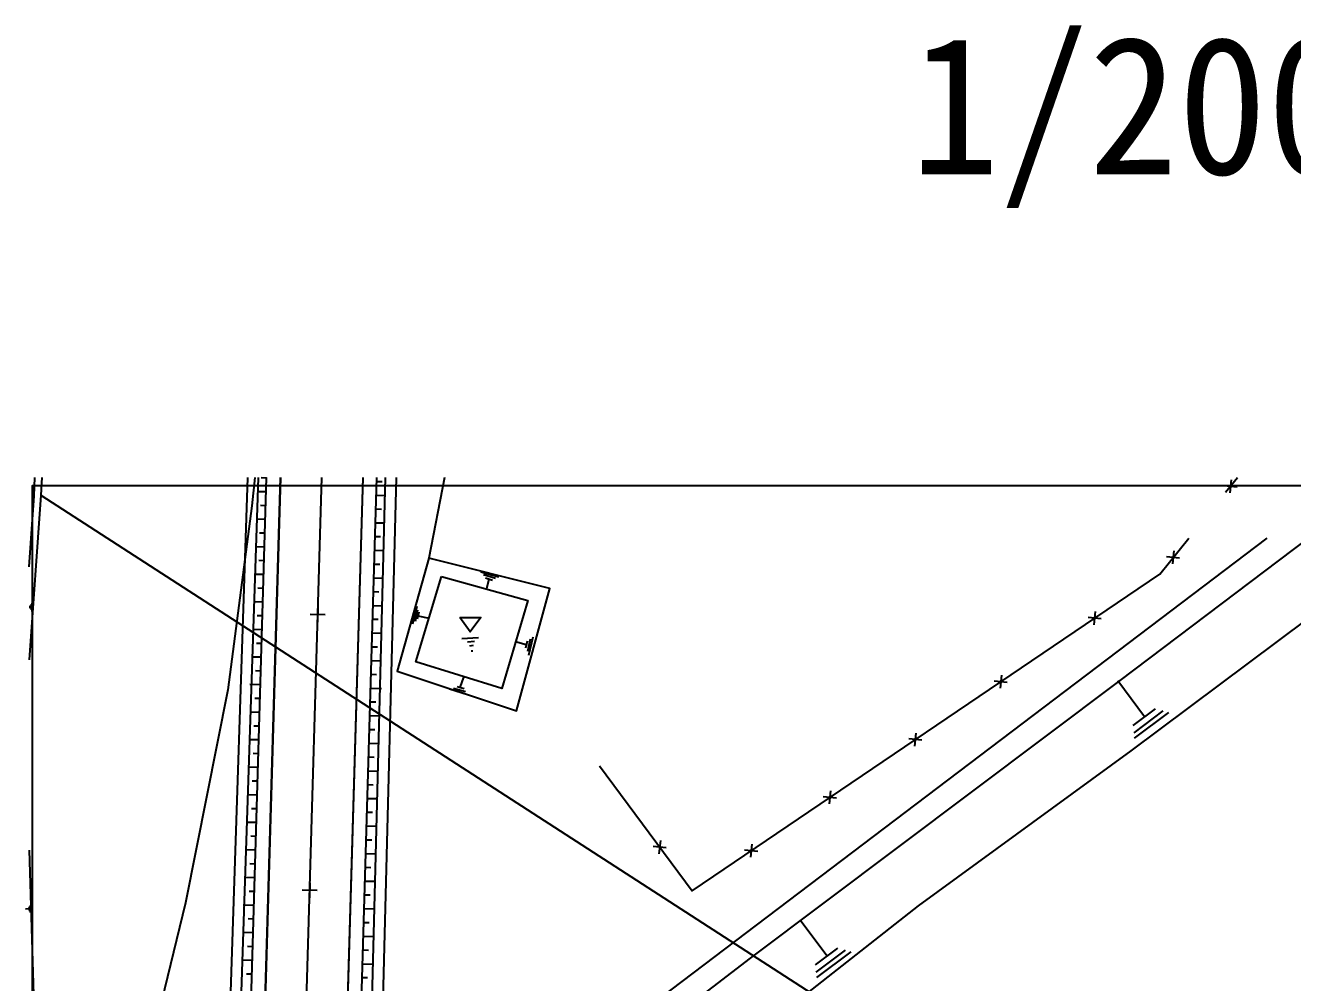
# Model space of a CAD drawing. Extents: x -230 to 359, y 103089 to 103233.
# Drawn here: x 199.5 to 291.4, y 103164 to 103233.4 of the extents above; entities that cross this region are included whole.
import ezdxf
from ezdxf.enums import TextEntityAlignment as Align

# ---------------------------------------------------------------- set-up
doc = ezdxf.new("R2010")
doc.units = 0
doc.header["$MEASUREMENT"] = 0
for name, color, linetype in [('TX-PAPR', 2, 'CONTINUOUS'), ('TZ-BASE', 253, 'CONTINUOUS'), ('TZ-TEX2', 3, 'CONTINUOUS')]:
    doc.layers.add(name, color=color, linetype=linetype)
doc.styles.get("Standard").update_dxf_attribs({"font": 'GulimChe.ttf'})

msp = doc.modelspace()

# ---------------------------------------------------------------- linework, layer by layer
at = {"layer": 'TX-PAPR'}
msp.add_lwpolyline([(200, 103096.8), (359.2, 103096.8), (359.2, 103200), (200, 103200)], close=True, dxfattribs=at)
msp.add_lwpolyline([(200.631, 103199.326), (359.2, 103096.8)], dxfattribs=at)
at = {"layer": 'TZ-BASE'}
for p, q in [((213.849, 103146.118), (215.642, 103200.6)), ((214.652, 103146.898), (216.419, 103200.6)), ((215.455, 103147.678), (217.008, 103200.6)), ((216.485, 103148.678), (218.008, 103200.6)), ((219.574, 103151.677), (221.009, 103200.6)), ((222.781, 103158.693), (224.011, 103200.6)), ((223.793, 103159.095), (225.011, 103200.6)), ((224.584, 103159.366), (225.636, 103200.6)), ((225.374, 103159.636), (226.419, 103200.6)), ((220.147, 103171.214), (220.115, 103170.123)), ((220.677, 103170.652), (219.586, 103170.684))]:
    msp.add_line(p, q, dxfattribs=at)
at = {"layer": 'TZ-BASE', "ltscale": 2}
for p, q in [((221.263, 103190.644), (220.172, 103190.676)), ((220.734, 103191.205), (220.702, 103190.114))]:
    msp.add_line(p, q, dxfattribs=at)
at = {"layer": 'TZ-BASE'}
for points in [[(216.151, 103200.6), (215.939, 103198.558), (214.204, 103185.2), (211.134, 103169.76), (207.017, 103152.852), (201.19, 103135.874), (199.8, 103135.958)], [(200.719, 103200.6), (200.631, 103199.326), (199.8, 103187.368)], [(199.8, 103194.113), (200.153, 103199.282), (200.213, 103200.6)], [(218.008, 103200.6), (216.485, 103148.678), (247.816, 103148.678), (247.821, 103154.678), (226.796, 103154.678), (222.781, 103158.693), (224.011, 103200.6)], [(229.907, 103200.6), (228.767, 103194.746), (226.486, 103186.549), (235.143, 103183.678), (237.56, 103192.557), (228.767, 103194.746)], [(286.558, 103199.529), (287.423, 103200.6)], [(287.381, 103199.91), (286.431, 103200.009)], [(286.955, 103200.434), (286.857, 103199.485)], [(336.733, 103157.723), (326.933, 103133.177), (310.575, 103132.348), (290.056, 103133.959), (284.435, 103135.186), (267.322, 103133.773), (255.437, 103133.098), (250.994, 103132.894), (232.589, 103132.268), (221.552, 103131.871), (215.346, 103134.008), (214.941, 103135.853), (222.97, 103147.703), (225.982, 103148.925), (234.826, 103152.466), (252.107, 103165.751), (278.915, 103185.886), (292.563, 103196.215)], [(225.982, 103148.925), (225.279, 103150.77), (234.076, 103154.124), (289.561, 103196.215)], [(241.147, 103179.681), (247.859, 103170.626), (281.777, 103193.605), (283.884, 103196.215)], [(282.797, 103195.282), (282.698, 103194.333)], [(283.222, 103194.758), (282.272, 103194.857)], [(229.703, 103193.415), (235.943, 103191.68), (234.073, 103185.293), (227.831, 103187.223), (229.703, 103193.415)], [(233.852, 103193.374), (232.536, 103193.744)], [(233.614, 103193.272), (232.743, 103193.536)], [(233.394, 103193.134), (232.889, 103193.293)], [(233.12, 103193.22), (232.927, 103192.443)], [(199.933, 103191.408), (199.929, 103191.006)], [(199.991, 103191.501), (199.98, 103190.897)], [(306.776, 103135.309), (305.111, 103144.727), (308.589, 103187.509), (309.381, 103191.238), (294.598, 103191.919), (279.678, 103180.789), (264.268, 103169.54), (236.802, 103147.942), (228.231, 103144.891), (220.284, 103137.397), (220.481, 103137.055), (220.906, 103136.956), (245.358, 103139.69), (270.317, 103140.972), (285.571, 103140.058), (306.776, 103135.309)], [(199.868, 103191.193), (199.8, 103191.195)], [(199.872, 103191.332), (199.865, 103191.099)], [(227.9, 103191.252), (227.59, 103189.969)], [(227.961, 103190.975), (227.771, 103190.162)], [(228.041, 103190.828), (227.932, 103190.332)], [(227.986, 103190.58), (228.794, 103190.411)], [(277.101, 103190.879), (277.002, 103189.929)], [(231.022, 103190.45), (232.554, 103190.451), (231.766, 103189.4), (231.022, 103190.45)], [(277.526, 103190.355), (276.577, 103190.453)], [(231.156, 103188.938), (232.364, 103188.99)], [(231.573, 103188.68), (232.09, 103188.739)], [(235.836, 103188.464), (235.062, 103188.673)], [(235.894, 103188.745), (235.787, 103188.226)], [(236.121, 103188.87), (235.929, 103187.98)], [(236.326, 103189.029), (236.01, 103187.699)], [(231.74, 103188.398), (232.008, 103188.435)], [(231.834, 103188.043), (231.964, 103188.029)], [(231.052, 103185.362), (231.312, 103186.12)], [(270.296, 103186.269), (270.198, 103185.319)], [(231.583, 103184.836), (230.277, 103185.24)], [(231.438, 103185.05), (230.563, 103185.301)], [(231.328, 103185.286), (230.818, 103185.427)], [(270.722, 103185.745), (269.772, 103185.843)], [(280.67, 103183.255), (278.744, 103185.846)], [(281.441, 103183.834), (279.821, 103182.618)], [(282.003, 103183.67), (279.887, 103182.081)], [(282.407, 103183.551), (279.935, 103181.695)], [(264.526, 103181.547), (263.576, 103181.645)], [(264.1, 103182.071), (264.001, 103181.121)], [(257.903, 103177.873), (257.805, 103176.923)], [(258.329, 103177.349), (257.379, 103177.447)], [(245.562, 103174.267), (245.463, 103173.317)], [(252.199, 103174.008), (252.101, 103173.059)], [(199.8, 103173.57), (200.258, 103158.246), (200.815, 103143.666), (199.8, 103138.649)], [(245.987, 103173.743), (245.037, 103173.841)], [(252.625, 103173.484), (251.675, 103173.583)], [(199.777, 103169.407), (199.782, 103169.223)], [(199.812, 103169.481), (199.825, 103169.16)], [(199.856, 103169.567), (199.875, 103169.056)], [(199.78, 103169.317), (199.513, 103169.293)], [(257.629, 103165.898), (255.703, 103168.489)], [(258.4, 103166.477), (256.78, 103165.26)], [(258.962, 103166.312), (256.846, 103164.724)], [(259.365, 103166.194), (256.893, 103164.338)]]:
    msp.add_lwpolyline(points, dxfattribs=at)
at = {"layer": 'TZ-BASE', "flags": 128}
for points in [[(217.006, 103200.558), (216.617, 103200.571)], [(225.003, 103200.323), (225.393, 103200.314)], [(216.977, 103199.558), (216.348, 103199.577)], [(224.974, 103199.324), (225.603, 103199.305)], [(216.948, 103198.559), (216.558, 103198.572)], [(224.944, 103198.324), (225.334, 103198.315)], [(216.918, 103197.559), (216.281, 103197.578)], [(224.915, 103197.325), (225.552, 103197.306)], [(216.889, 103196.56), (216.499, 103196.573)], [(224.886, 103196.325), (225.276, 103196.315)], [(216.86, 103195.56), (216.215, 103195.579)], [(224.856, 103195.326), (225.501, 103195.307)], [(216.83, 103194.561), (216.441, 103194.574)], [(224.827, 103194.326), (225.217, 103194.316)], [(216.801, 103193.561), (216.149, 103193.58)], [(224.798, 103193.326), (225.45, 103193.307)], [(216.772, 103192.561), (216.382, 103192.575)], [(224.768, 103192.327), (225.158, 103192.317)], [(216.742, 103191.562), (216.083, 103191.581)], [(216.713, 103190.562), (216.323, 103190.575)], [(224.739, 103191.327), (225.399, 103191.308)], [(216.684, 103189.563), (216.016, 103189.582)], [(224.71, 103190.328), (225.1, 103190.318)], [(224.68, 103189.328), (225.348, 103189.309)], [(216.654, 103188.563), (216.265, 103188.576)], [(224.651, 103188.329), (225.041, 103188.319)], [(216.625, 103187.564), (215.95, 103187.583)], [(224.622, 103187.329), (225.297, 103187.309)], [(216.596, 103186.564), (216.206, 103186.577)], [(224.592, 103186.329), (224.982, 103186.32)], [(216.567, 103185.564), (215.787, 103185.587)], [(224.563, 103185.33), (225.343, 103185.307)], [(216.537, 103184.565), (216.147, 103184.578)], [(224.534, 103184.33), (224.924, 103184.321)], [(216.508, 103183.565), (215.818, 103183.586)], [(224.504, 103183.331), (225.195, 103183.311)], [(216.479, 103182.566), (216.089, 103182.579)], [(224.475, 103182.331), (224.865, 103182.321)], [(216.449, 103181.566), (215.751, 103181.587)], [(224.446, 103181.332), (225.144, 103181.311)], [(216.42, 103180.567), (216.03, 103180.58)], [(216.391, 103179.567), (215.685, 103179.588)], [(224.416, 103180.332), (224.806, 103180.322)], [(216.361, 103178.567), (215.971, 103178.581)], [(224.387, 103179.332), (225.093, 103179.312)], [(224.358, 103178.333), (224.748, 103178.323)], [(216.332, 103177.568), (215.619, 103177.589)], [(224.329, 103177.333), (225.042, 103177.312)], [(216.303, 103176.568), (215.913, 103176.582)], [(224.299, 103176.334), (224.689, 103176.324)], [(216.273, 103175.569), (215.552, 103175.59)], [(224.27, 103175.334), (224.991, 103175.313)], [(216.244, 103174.569), (215.854, 103174.582)], [(224.241, 103174.335), (224.63, 103174.325)], [(216.215, 103173.57), (215.486, 103173.591)], [(224.211, 103173.335), (224.94, 103173.314)], [(216.185, 103172.57), (215.796, 103172.583)], [(224.182, 103172.335), (224.572, 103172.326)], [(216.156, 103171.57), (215.42, 103171.592)], [(224.153, 103171.336), (224.889, 103171.314)], [(216.127, 103170.571), (215.737, 103170.584)], [(224.123, 103170.336), (224.513, 103170.327)], [(216.097, 103169.571), (215.318, 103169.594)], [(224.094, 103169.337), (224.874, 103169.314)], [(216.068, 103168.572), (215.678, 103168.585)], [(216.039, 103167.572), (215.259, 103167.595)], [(224.065, 103168.337), (224.454, 103168.328)], [(216.009, 103166.573), (215.62, 103166.586)], [(224.035, 103167.338), (224.815, 103167.315)], [(224.006, 103166.338), (224.396, 103166.328)], [(215.98, 103165.573), (215.2, 103165.596)], [(223.977, 103165.338), (224.756, 103165.316)], [(215.951, 103164.573), (215.561, 103164.587)], [(223.947, 103164.339), (224.337, 103164.329)]]:
    msp.add_lwpolyline(points, dxfattribs=at)

# ---------------------------------------------------------------- texts
at = {"layer": 'TZ-TEX2'}
msp.add_text('1/200', height=10, dxfattribs=at).set_placement((279.863, 103226.783), align=Align.MIDDLE)

doc.saveas('drawing.dxf')
